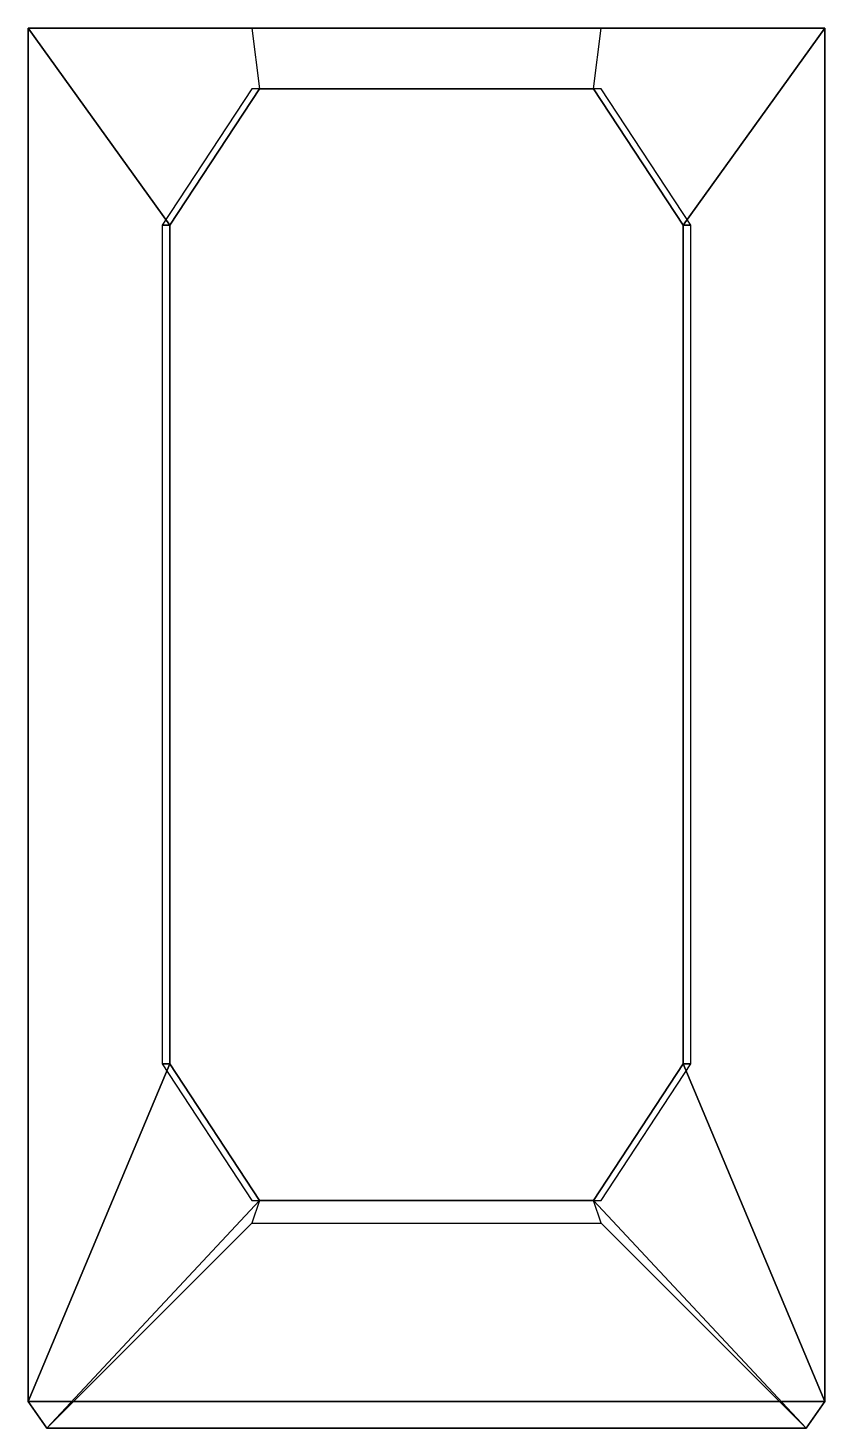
# Model space of a CAD drawing. Extents: x -1.05 to 1.05, y -3.36 to 0.33.
import ezdxf

# ---------------------------------------------------------------- set-up
doc = ezdxf.new("R2010")
doc.units = 0
doc.layers.add('INNER_SIDES', color=4, linetype='CONTINUOUS')

msp = doc.modelspace()

# ---------------------------------------------------------------- linework, layer by layer
at = {"layer": 'INNER_SIDES'}
for points in [[(-0.46, 0.33, 2.09), (-1.05, 0.33, 1.18), (1.05, 0.33, 1.18), (0.46, 0.33, 2.09)], [(-1.05, 0.33, 1.18), (-1.05, -3.29, 1.18), (1.05, -3.29, 1.18), (1.05, 0.33, 1.18)], [(-0.6761, -0.19, 1.75), (-0.6761, -2.4, 1.75), (-1.05, -3.29, 1.18), (-1.05, 0.33, 1.18)], [(-0.44, 0.17, 2.09), (-0.6761, -0.19, 1.75), (-1.05, 0.33, 1.18), (-0.46, 0.33, 2.09)], [(0.46, 0.33, 2.09), (1.05, 0.33, 1.18), (0.6761, -0.19, 1.75), (0.44, 0.17, 2.09)], [(1.05, 0.33, 1.18), (1.05, -3.29, 1.18), (0.6761, -2.4, 1.75), (0.6761, -0.19, 1.75)], [(-0.46, 0.17, 2.11), (-0.6961, -0.19, 1.75), (-0.6761, -0.19, 1.75), (-0.44, 0.17, 2.11)], [(-0.44, 0.17, 2.11), (-0.6761, -0.19, 1.75), (-0.6761, -0.19, 1.75), (-0.44, 0.17, 2.09)], [(-0.44, 0.17, 2.11), (-0.44, 0.17, 2.09), (0.44, 0.17, 2.09), (0.44, 0.17, 2.11)], [(0.44, 0.17, 2.11), (0.6761, -0.19, 1.75), (0.6961, -0.19, 1.75), (0.46, 0.17, 2.11)], [(0.44, 0.17, 2.09), (0.6761, -0.19, 1.75), (0.6761, -0.19, 1.75), (0.44, 0.17, 2.11)], [(-0.6961, -0.19, 1.75), (-0.6961, -2.4, 1.75), (-0.6761, -2.4, 1.75), (-0.6761, -0.19, 1.75)], [(0.6761, -0.19, 1.75), (0.6761, -2.4, 1.75), (0.6961, -2.4, 1.75), (0.6961, -0.19, 1.75)], [(-0.6761, -2.4, 1.75), (-0.44, -2.76, 2.09), (-1, -3.36, 1.25), (-1.05, -3.29, 1.18)], [(-0.6961, -2.4, 1.75), (-0.46, -2.76, 2.11), (-0.44, -2.76, 2.11), (-0.6761, -2.4, 1.75)], [(-0.6761, -2.4, 1.75), (-0.44, -2.76, 2.11), (-0.44, -2.76, 2.09), (-0.6761, -2.4, 1.75)], [(0.6761, -2.4, 1.75), (0.44, -2.76, 2.11), (0.46, -2.76, 2.11), (0.6961, -2.4, 1.75)], [(1, -3.36, 1.25), (0.44, -2.76, 2.09), (0.6761, -2.4, 1.75), (1.05, -3.29, 1.18)], [(0.6761, -2.4, 1.75), (0.44, -2.76, 2.09), (0.44, -2.76, 2.11), (0.6761, -2.4, 1.75)], [(-1, -3.36, 1.25), (-0.44, -2.76, 2.09), (-0.46, -2.82, 2.09), (-1, -3.36, 1.25)], [(-0.44, -2.76, 2.09), (-0.44, -2.76, 2.11), (0.44, -2.76, 2.11), (0.44, -2.76, 2.09)], [(1, -3.36, 1.25), (0.46, -2.82, 2.09), (0.44, -2.76, 2.09), (1, -3.36, 1.25)], [(-1, -3.36, 1.25), (-0.46, -2.82, 2.09), (0.46, -2.82, 2.09), (1, -3.36, 1.25)], [(-1.05, -3.29, 1.18), (-1, -3.36, 1.25), (1, -3.36, 1.25), (1.05, -3.29, 1.18)]]:
    msp.add_3dface(points, dxfattribs=at)

doc.saveas('drawing.dxf')
